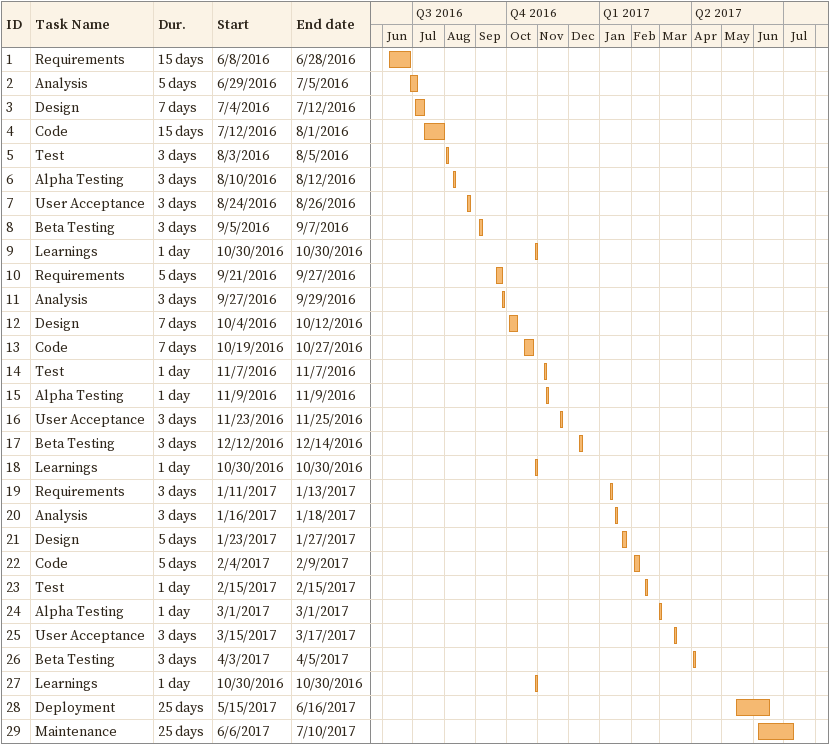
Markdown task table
| ID | Task | Duration | Start | Finish |
|---|---|---|---|---|
| 1 | Requirements | 15d | 2016-06-08 | 2016-06-28 |
| 2 | Analysis | 5d | 2016-06-29 | 2016-07-05 |
| 3 | Design | 7d | 2016-07-04 | 2016-07-12 |
| 4 | Code | 15d | 2016-07-12 | 2016-08-01 |
| 5 | Test | 3d | 2016-08-03 | 2016-08-05 |
| 6 | Alpha Testing | 3d | 2016-08-10 | 2016-08-12 |
| 7 | User Acceptance | 3d | 2016-08-24 | 2016-08-26 |
| 8 | Beta Testing | 3d | 2016-09-05 | 2016-09-07 |
| 9 | Learnings | 1d | 2016-10-30 | 2016-10-30 |
| 10 | Requirements | 5d | 2016-09-21 | 2016-09-27 |
| 11 | Analysis | 3d | 2016-09-27 | 2016-09-29 |
| 12 | Design | 7d | 2016-10-04 | 2016-10-12 |
| 13 | Code | 7d | 2016-10-19 | 2016-10-27 |
| 14 | Test | 1d | 2016-11-07 | 2016-11-07 |
| 15 | Alpha Testing | 1d | 2016-11-09 | 2016-11-09 |
| 16 | User Acceptance | 3d | 2016-11-23 | 2016-11-25 |
| 17 | Beta Testing | 3d | 2016-12-12 | 2016-12-14 |
| 18 | Learnings | 1d | 2016-10-30 | 2016-10-30 |
| 19 | Requirements | 3d | 2017-01-11 | 2017-01-13 |
| 20 | Analysis | 3d | 2017-01-16 | 2017-01-18 |
| 21 | Design | 5d | 2017-01-23 | 2017-01-27 |
| 22 | Code | 5d | 2017-02-04 | 2017-02-09 |
| 23 | Test | 1d | 2017-02-15 | 2017-02-15 |
| 24 | Alpha Testing | 1d | 2017-03-01 | 2017-03-01 |
| 25 | User Acceptance | 3d | 2017-03-15 | 2017-03-17 |
| 26 | Beta Testing | 3d | 2017-04-03 | 2017-04-05 |
| 27 | Learnings | 1d | 2016-10-30 | 2016-10-30 |
| 28 | Deployment | 25d | 2017-05-15 | 2017-06-16 |
| 29 | Maintenance | 25d | 2017-06-06 | 2017-07-10 |
